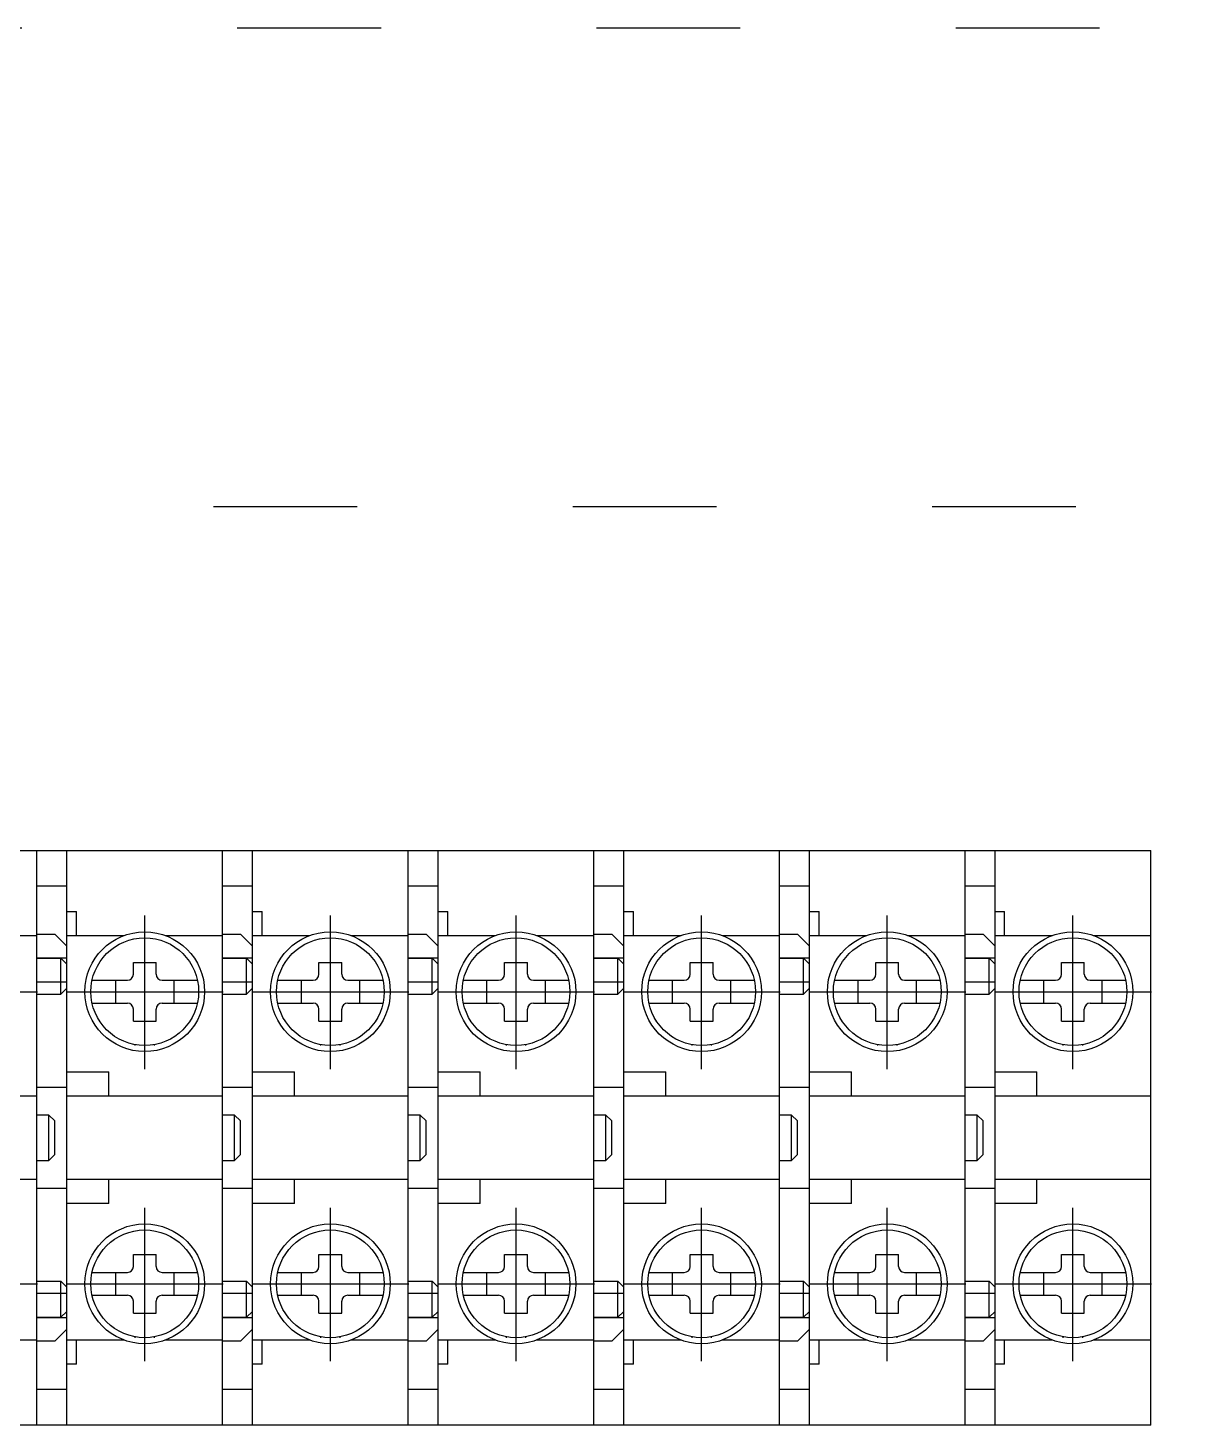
# Model space of a CAD drawing. Header units: millimetres. Extents: x 14879 to 38758, y -20740 to 1136.
# Drawn here: x 35504.6 to 35601.5, y -7659.7 to -7543 of the extents above; entities that cross this region are included whole.
import ezdxf

# ---------------------------------------------------------------- set-up
doc = ezdxf.new("R2010")
doc.units = ezdxf.units.MM
doc.linetypes.add('ACAD_ISO03W100', pattern=[30, 12, -18])
doc.linetypes.add('CENTER', pattern=[50.8, 31.75, -6.35, 6.35, -6.35])

msp = doc.modelspace()

# ---------------------------------------------------------------- linework, layer by layer
at = {"color": 3}
for p, q in [((35489.88, -7611.69), (35505.38, -7611.69)), ((35505.38, -7659.69), (35505.38, -7611.69)), ((35505.38, -7659.69), (35505.38, -7611.69)), ((35505.38, -7611.69), (35520.88, -7611.69)), ((35505.38, -7659.69), (35505.38, -7611.69)), ((35507.88, -7632.19), (35507.88, -7611.69)), ((35520.88, -7659.69), (35520.88, -7611.69)), ((35520.88, -7659.69), (35520.88, -7611.69)), ((35520.88, -7611.69), (35536.38, -7611.69)), ((35520.88, -7659.69), (35520.88, -7611.69)), ((35523.38, -7632.19), (35523.38, -7611.69)), ((35536.38, -7659.69), (35536.38, -7611.69)), ((35536.38, -7659.69), (35536.38, -7611.69)), ((35536.38, -7611.69), (35551.88, -7611.69)), ((35536.38, -7659.69), (35536.38, -7611.69)), ((35538.88, -7632.19), (35538.88, -7611.69)), ((35551.88, -7659.69), (35551.88, -7611.69)), ((35551.88, -7659.69), (35551.88, -7611.69)), ((35551.88, -7611.69), (35567.38, -7611.69)), ((35551.88, -7659.69), (35551.88, -7611.69)), ((35554.38, -7632.19), (35554.38, -7611.69)), ((35567.38, -7659.69), (35567.38, -7611.69)), ((35567.38, -7659.69), (35567.38, -7611.69)), ((35567.38, -7611.69), (35582.88, -7611.69)), ((35567.38, -7659.69), (35567.38, -7611.69)), ((35569.88, -7632.19), (35569.88, -7611.69)), ((35582.88, -7659.69), (35582.88, -7611.69)), ((35582.88, -7659.69), (35582.88, -7611.69)), ((35582.88, -7611.69), (35598.38, -7611.69)), ((35582.88, -7659.69), (35582.88, -7611.69)), ((35585.38, -7632.19), (35585.38, -7611.69)), ((35598.38, -7659.69), (35598.38, -7611.69)), ((35507.88, -7614.68), (35505.38, -7614.68)), ((35523.38, -7614.68), (35520.88, -7614.68)), ((35538.88, -7614.68), (35536.38, -7614.68)), ((35554.38, -7614.68), (35551.88, -7614.68)), ((35569.88, -7614.68), (35567.38, -7614.68)), ((35585.38, -7614.68), (35582.88, -7614.68)), ((35507.88, -7616.79), (35508.68, -7616.79)), ((35508.68, -7618.79), (35508.68, -7616.79)), ((35523.38, -7616.79), (35524.18, -7616.79)), ((35524.18, -7618.79), (35524.18, -7616.79)), ((35538.88, -7616.79), (35539.68, -7616.79)), ((35539.68, -7618.79), (35539.68, -7616.79)), ((35554.38, -7616.79), (35555.18, -7616.79)), ((35555.18, -7618.79), (35555.18, -7616.79)), ((35569.88, -7616.79), (35570.68, -7616.79)), ((35570.68, -7618.79), (35570.68, -7616.79)), ((35585.38, -7616.79), (35586.18, -7616.79)), ((35586.18, -7618.79), (35586.18, -7616.79)), ((35500.58, -7618.79), (35505.38, -7618.79)), ((35505.38, -7618.69), (35506.88, -7618.69)), ((35505.38, -7618.69), (35506.88, -7618.69)), ((35507.88, -7619.69), (35506.88, -7618.69)), ((35507.88, -7619.69), (35506.88, -7618.69)), ((35507.88, -7618.79), (35512.67, -7618.79)), ((35516.08, -7618.79), (35520.88, -7618.79)), ((35520.88, -7618.69), (35522.38, -7618.69)), ((35520.88, -7618.69), (35522.38, -7618.69)), ((35523.38, -7619.69), (35522.38, -7618.69)), ((35523.38, -7619.69), (35522.38, -7618.69)), ((35523.38, -7618.79), (35528.17, -7618.79)), ((35531.58, -7618.79), (35536.38, -7618.79)), ((35536.38, -7618.69), (35537.88, -7618.69)), ((35536.38, -7618.69), (35537.88, -7618.69)), ((35538.88, -7619.69), (35537.88, -7618.69)), ((35538.88, -7619.69), (35537.88, -7618.69)), ((35538.88, -7618.79), (35543.67, -7618.79)), ((35547.08, -7618.79), (35551.88, -7618.79)), ((35551.88, -7618.69), (35553.38, -7618.69)), ((35551.88, -7618.69), (35553.38, -7618.69)), ((35554.38, -7619.69), (35553.38, -7618.69)), ((35554.38, -7619.69), (35553.38, -7618.69)), ((35554.38, -7618.79), (35559.17, -7618.79)), ((35562.58, -7618.79), (35567.38, -7618.79)), ((35567.38, -7618.69), (35568.88, -7618.69)), ((35567.38, -7618.69), (35568.88, -7618.69)), ((35569.88, -7619.69), (35568.88, -7618.69)), ((35569.88, -7619.69), (35568.88, -7618.69)), ((35569.88, -7618.79), (35574.67, -7618.79)), ((35578.08, -7618.79), (35582.88, -7618.79)), ((35582.88, -7618.69), (35584.38, -7618.69)), ((35582.88, -7618.69), (35584.38, -7618.69)), ((35585.38, -7619.69), (35584.38, -7618.69)), ((35585.38, -7619.69), (35584.38, -7618.69)), ((35585.38, -7618.79), (35590.17, -7618.79)), ((35593.58, -7618.79), (35598.38, -7618.79)), ((35505.38, -7620.69), (35507.38, -7620.69)), ((35505.38, -7620.69), (35507.38, -7620.69)), ((35507.88, -7620.69), (35505.38, -7620.69)), ((35507.38, -7623.69), (35507.38, -7620.69)), ((35507.38, -7620.69), (35507.88, -7621.19)), ((35507.38, -7623.69), (35507.38, -7620.69)), ((35507.38, -7620.69), (35507.88, -7621.19)), ((35507.88, -7651.69), (35507.88, -7619.69)), ((35507.88, -7651.69), (35507.88, -7619.69)), ((35520.88, -7620.69), (35522.88, -7620.69)), ((35520.88, -7620.69), (35522.88, -7620.69)), ((35523.38, -7620.69), (35520.88, -7620.69)), ((35522.88, -7623.69), (35522.88, -7620.69)), ((35522.88, -7620.69), (35523.38, -7621.19)), ((35522.88, -7623.69), (35522.88, -7620.69)), ((35522.88, -7620.69), (35523.38, -7621.19)), ((35523.38, -7651.69), (35523.38, -7619.69)), ((35523.38, -7651.69), (35523.38, -7619.69)), ((35536.38, -7620.69), (35538.38, -7620.69)), ((35536.38, -7620.69), (35538.38, -7620.69)), ((35538.88, -7620.69), (35536.38, -7620.69)), ((35538.38, -7623.69), (35538.38, -7620.69)), ((35538.38, -7620.69), (35538.88, -7621.19)), ((35538.38, -7623.69), (35538.38, -7620.69)), ((35538.38, -7620.69), (35538.88, -7621.19)), ((35538.88, -7651.69), (35538.88, -7619.69)), ((35538.88, -7651.69), (35538.88, -7619.69)), ((35551.88, -7620.69), (35553.88, -7620.69)), ((35551.88, -7620.69), (35553.88, -7620.69)), ((35554.38, -7620.69), (35551.88, -7620.69)), ((35553.88, -7623.69), (35553.88, -7620.69)), ((35553.88, -7620.69), (35554.38, -7621.19)), ((35553.88, -7623.69), (35553.88, -7620.69)), ((35553.88, -7620.69), (35554.38, -7621.19)), ((35554.38, -7651.69), (35554.38, -7619.69)), ((35554.38, -7651.69), (35554.38, -7619.69)), ((35567.38, -7620.69), (35569.38, -7620.69)), ((35567.38, -7620.69), (35569.38, -7620.69)), ((35569.88, -7620.69), (35567.38, -7620.69)), ((35569.38, -7623.69), (35569.38, -7620.69)), ((35569.38, -7620.69), (35569.88, -7621.19)), ((35569.38, -7623.69), (35569.38, -7620.69)), ((35569.38, -7620.69), (35569.88, -7621.19)), ((35569.88, -7651.69), (35569.88, -7619.69)), ((35569.88, -7651.69), (35569.88, -7619.69)), ((35582.88, -7620.69), (35584.88, -7620.69)), ((35582.88, -7620.69), (35584.88, -7620.69)), ((35585.38, -7620.69), (35582.88, -7620.69)), ((35584.88, -7623.69), (35584.88, -7620.69)), ((35584.88, -7620.69), (35585.38, -7621.19)), ((35584.88, -7623.69), (35584.88, -7620.69)), ((35584.88, -7620.69), (35585.38, -7621.19)), ((35585.38, -7651.69), (35585.38, -7619.69)), ((35585.38, -7651.69), (35585.38, -7619.69)), ((35513.43, -7621.04), (35515.33, -7621.04)), ((35513.43, -7622.04), (35513.43, -7621.04)), ((35515.33, -7622.04), (35515.33, -7621.04)), ((35528.93, -7621.04), (35530.83, -7621.04)), ((35528.93, -7622.04), (35528.93, -7621.04)), ((35530.83, -7622.04), (35530.83, -7621.04)), ((35544.43, -7621.04), (35546.33, -7621.04)), ((35544.43, -7622.04), (35544.43, -7621.04)), ((35546.33, -7622.04), (35546.33, -7621.04)), ((35559.93, -7621.04), (35561.83, -7621.04)), ((35559.93, -7622.04), (35559.93, -7621.04)), ((35561.83, -7622.04), (35561.83, -7621.04)), ((35575.43, -7621.04), (35577.33, -7621.04)), ((35575.43, -7622.04), (35575.43, -7621.04)), ((35577.33, -7622.04), (35577.33, -7621.04)), ((35590.93, -7621.04), (35592.83, -7621.04)), ((35590.93, -7622.04), (35590.93, -7621.04)), ((35592.83, -7622.04), (35592.83, -7621.04)), ((35507.88, -7622.69), (35505.38, -7622.69)), ((35509.98, -7622.54), (35512.93, -7622.54)), ((35511.93, -7622.54), (35511.93, -7624.44)), ((35515.83, -7622.54), (35518.78, -7622.54)), ((35516.83, -7624.44), (35516.83, -7622.54)), ((35523.38, -7622.69), (35520.88, -7622.69)), ((35525.48, -7622.54), (35528.43, -7622.54)), ((35527.43, -7622.54), (35527.43, -7624.44)), ((35531.33, -7622.54), (35534.28, -7622.54)), ((35532.33, -7624.44), (35532.33, -7622.54)), ((35538.88, -7622.69), (35536.38, -7622.69)), ((35540.98, -7622.54), (35543.93, -7622.54)), ((35542.93, -7622.54), (35542.93, -7624.44)), ((35546.83, -7622.54), (35549.78, -7622.54)), ((35547.83, -7624.44), (35547.83, -7622.54)), ((35554.38, -7622.69), (35551.88, -7622.69)), ((35556.48, -7622.54), (35559.43, -7622.54)), ((35558.43, -7622.54), (35558.43, -7624.44)), ((35562.33, -7622.54), (35565.28, -7622.54)), ((35563.33, -7624.44), (35563.33, -7622.54)), ((35569.88, -7622.69), (35567.38, -7622.69)), ((35571.98, -7622.54), (35574.93, -7622.54)), ((35573.93, -7622.54), (35573.93, -7624.44)), ((35577.83, -7622.54), (35580.78, -7622.54)), ((35578.83, -7624.44), (35578.83, -7622.54)), ((35585.38, -7622.69), (35582.88, -7622.69)), ((35587.48, -7622.54), (35590.43, -7622.54)), ((35589.43, -7622.54), (35589.43, -7624.44)), ((35593.33, -7622.54), (35596.28, -7622.54)), ((35594.33, -7624.44), (35594.33, -7622.54)), ((35505.38, -7623.69), (35507.38, -7623.69)), ((35505.38, -7623.69), (35507.38, -7623.69)), ((35507.38, -7623.69), (35507.88, -7623.19)), ((35507.38, -7623.69), (35507.88, -7623.19)), ((35520.88, -7623.69), (35522.88, -7623.69)), ((35520.88, -7623.69), (35522.88, -7623.69)), ((35522.88, -7623.69), (35523.38, -7623.19)), ((35522.88, -7623.69), (35523.38, -7623.19)), ((35536.38, -7623.69), (35538.38, -7623.69)), ((35536.38, -7623.69), (35538.38, -7623.69)), ((35538.38, -7623.69), (35538.88, -7623.19)), ((35538.38, -7623.69), (35538.88, -7623.19)), ((35551.88, -7623.69), (35553.88, -7623.69)), ((35551.88, -7623.69), (35553.88, -7623.69)), ((35553.88, -7623.69), (35554.38, -7623.19)), ((35553.88, -7623.69), (35554.38, -7623.19)), ((35567.38, -7623.69), (35569.38, -7623.69)), ((35567.38, -7623.69), (35569.38, -7623.69)), ((35569.38, -7623.69), (35569.88, -7623.19)), ((35569.38, -7623.69), (35569.88, -7623.19)), ((35582.88, -7623.69), (35584.88, -7623.69)), ((35582.88, -7623.69), (35584.88, -7623.69)), ((35584.88, -7623.69), (35585.38, -7623.19)), ((35584.88, -7623.69), (35585.38, -7623.19)), ((35509.98, -7624.44), (35512.93, -7624.44)), ((35513.43, -7625.94), (35513.43, -7624.94)), ((35515.33, -7625.94), (35515.33, -7624.94)), ((35515.83, -7624.44), (35518.78, -7624.44)), ((35525.48, -7624.44), (35528.43, -7624.44)), ((35528.93, -7625.94), (35528.93, -7624.94)), ((35530.83, -7625.94), (35530.83, -7624.94)), ((35531.33, -7624.44), (35534.28, -7624.44)), ((35540.98, -7624.44), (35543.93, -7624.44)), ((35544.43, -7625.94), (35544.43, -7624.94)), ((35546.33, -7625.94), (35546.33, -7624.94)), ((35546.83, -7624.44), (35549.78, -7624.44)), ((35556.48, -7624.44), (35559.43, -7624.44)), ((35559.93, -7625.94), (35559.93, -7624.94)), ((35561.83, -7625.94), (35561.83, -7624.94)), ((35562.33, -7624.44), (35565.28, -7624.44)), ((35571.98, -7624.44), (35574.93, -7624.44)), ((35575.43, -7625.94), (35575.43, -7624.94)), ((35577.33, -7625.94), (35577.33, -7624.94)), ((35577.83, -7624.44), (35580.78, -7624.44)), ((35587.48, -7624.44), (35590.43, -7624.44)), ((35590.93, -7625.94), (35590.93, -7624.94)), ((35592.83, -7625.94), (35592.83, -7624.94)), ((35593.33, -7624.44), (35596.28, -7624.44)), ((35513.43, -7625.94), (35515.33, -7625.94)), ((35528.93, -7625.94), (35530.83, -7625.94)), ((35544.43, -7625.94), (35546.33, -7625.94)), ((35559.93, -7625.94), (35561.83, -7625.94)), ((35575.43, -7625.94), (35577.33, -7625.94)), ((35590.93, -7625.94), (35592.83, -7625.94)), ((35513.58, -7627.99), (35513.58, -7627.91)), ((35515.18, -7627.91), (35515.18, -7627.99)), ((35529.08, -7627.99), (35529.08, -7627.91)), ((35530.68, -7627.91), (35530.68, -7627.99)), ((35544.58, -7627.99), (35544.58, -7627.91)), ((35546.18, -7627.91), (35546.18, -7627.99)), ((35560.08, -7627.99), (35560.08, -7627.91)), ((35561.68, -7627.91), (35561.68, -7627.99)), ((35575.58, -7627.99), (35575.58, -7627.91)), ((35577.18, -7627.91), (35577.18, -7627.99)), ((35591.08, -7627.99), (35591.08, -7627.91)), ((35592.68, -7627.91), (35592.68, -7627.99)), ((35507.88, -7630.19), (35511.38, -7630.19)), ((35511.38, -7632.19), (35511.38, -7630.19)), ((35523.38, -7630.19), (35526.88, -7630.19)), ((35526.88, -7632.19), (35526.88, -7630.19)), ((35538.88, -7630.19), (35542.38, -7630.19)), ((35542.38, -7632.19), (35542.38, -7630.19)), ((35554.38, -7630.19), (35557.88, -7630.19)), ((35557.88, -7632.19), (35557.88, -7630.19)), ((35569.88, -7630.19), (35573.38, -7630.19)), ((35573.38, -7632.19), (35573.38, -7630.19)), ((35585.38, -7630.19), (35588.88, -7630.19)), ((35588.88, -7632.19), (35588.88, -7630.19)), ((35492.38, -7632.19), (35505.38, -7632.19)), ((35507.88, -7631.49), (35505.38, -7631.49)), ((35507.88, -7632.19), (35520.88, -7632.19)), ((35523.38, -7631.49), (35520.88, -7631.49)), ((35523.38, -7632.19), (35536.38, -7632.19)), ((35538.88, -7631.49), (35536.38, -7631.49)), ((35538.88, -7632.19), (35551.88, -7632.19)), ((35554.38, -7631.49), (35551.88, -7631.49)), ((35554.38, -7632.19), (35567.38, -7632.19)), ((35569.88, -7631.49), (35567.38, -7631.49)), ((35569.88, -7632.19), (35582.88, -7632.19)), ((35585.38, -7631.49), (35582.88, -7631.49)), ((35585.38, -7632.19), (35598.38, -7632.19)), ((35506.38, -7633.79), (35505.38, -7633.79)), ((35506.38, -7633.79), (35505.38, -7633.79)), ((35506.38, -7637.58), (35506.38, -7633.79)), ((35506.38, -7633.79), (35506.88, -7634.29)), ((35506.38, -7637.58), (35506.38, -7633.79)), ((35506.38, -7633.79), (35506.88, -7634.29)), ((35506.88, -7637.08), (35506.88, -7634.29)), ((35506.88, -7637.08), (35506.88, -7634.29)), ((35521.88, -7633.79), (35520.88, -7633.79)), ((35521.88, -7633.79), (35520.88, -7633.79)), ((35521.88, -7637.58), (35521.88, -7633.79)), ((35521.88, -7633.79), (35522.38, -7634.29)), ((35521.88, -7637.58), (35521.88, -7633.79)), ((35521.88, -7633.79), (35522.38, -7634.29)), ((35522.38, -7637.08), (35522.38, -7634.29)), ((35522.38, -7637.08), (35522.38, -7634.29)), ((35537.38, -7633.79), (35536.38, -7633.79)), ((35537.38, -7633.79), (35536.38, -7633.79)), ((35537.38, -7637.58), (35537.38, -7633.79)), ((35537.38, -7633.79), (35537.88, -7634.29)), ((35537.38, -7637.58), (35537.38, -7633.79)), ((35537.38, -7633.79), (35537.88, -7634.29)), ((35537.88, -7637.08), (35537.88, -7634.29)), ((35537.88, -7637.08), (35537.88, -7634.29)), ((35552.88, -7633.79), (35551.88, -7633.79)), ((35552.88, -7633.79), (35551.88, -7633.79)), ((35552.88, -7637.58), (35552.88, -7633.79)), ((35552.88, -7633.79), (35553.38, -7634.29)), ((35552.88, -7637.58), (35552.88, -7633.79)), ((35552.88, -7633.79), (35553.38, -7634.29)), ((35553.38, -7637.08), (35553.38, -7634.29)), ((35553.38, -7637.08), (35553.38, -7634.29)), ((35568.38, -7633.79), (35567.38, -7633.79)), ((35568.38, -7633.79), (35567.38, -7633.79)), ((35568.38, -7637.58), (35568.38, -7633.79)), ((35568.38, -7633.79), (35568.88, -7634.29)), ((35568.38, -7637.58), (35568.38, -7633.79)), ((35568.38, -7633.79), (35568.88, -7634.29)), ((35568.88, -7637.08), (35568.88, -7634.29)), ((35568.88, -7637.08), (35568.88, -7634.29)), ((35583.88, -7633.79), (35582.88, -7633.79)), ((35583.88, -7633.79), (35582.88, -7633.79)), ((35583.88, -7637.58), (35583.88, -7633.79)), ((35583.88, -7633.79), (35584.38, -7634.29)), ((35583.88, -7637.58), (35583.88, -7633.79)), ((35583.88, -7633.79), (35584.38, -7634.29)), ((35584.38, -7637.08), (35584.38, -7634.29)), ((35584.38, -7637.08), (35584.38, -7634.29)), ((35506.88, -7637.08), (35506.38, -7637.58)), ((35506.88, -7637.08), (35506.38, -7637.58)), ((35522.38, -7637.08), (35521.88, -7637.58)), ((35522.38, -7637.08), (35521.88, -7637.58)), ((35537.88, -7637.08), (35537.38, -7637.58)), ((35537.88, -7637.08), (35537.38, -7637.58)), ((35553.38, -7637.08), (35552.88, -7637.58)), ((35553.38, -7637.08), (35552.88, -7637.58)), ((35568.88, -7637.08), (35568.38, -7637.58)), ((35568.88, -7637.08), (35568.38, -7637.58)), ((35584.38, -7637.08), (35583.88, -7637.58)), ((35584.38, -7637.08), (35583.88, -7637.58)), ((35505.38, -7637.58), (35506.38, -7637.58)), ((35505.38, -7637.58), (35506.38, -7637.58)), ((35520.88, -7637.58), (35521.88, -7637.58)), ((35520.88, -7637.58), (35521.88, -7637.58)), ((35536.38, -7637.58), (35537.38, -7637.58)), ((35536.38, -7637.58), (35537.38, -7637.58)), ((35551.88, -7637.58), (35552.88, -7637.58)), ((35551.88, -7637.58), (35552.88, -7637.58)), ((35567.38, -7637.58), (35568.38, -7637.58)), ((35567.38, -7637.58), (35568.38, -7637.58)), ((35582.88, -7637.58), (35583.88, -7637.58)), ((35582.88, -7637.58), (35583.88, -7637.58)), ((35505.38, -7639.19), (35492.38, -7639.19)), ((35520.88, -7639.19), (35507.88, -7639.19)), ((35507.88, -7659.69), (35507.88, -7639.19)), ((35511.38, -7641.19), (35511.38, -7639.19)), ((35536.38, -7639.19), (35523.38, -7639.19)), ((35523.38, -7659.69), (35523.38, -7639.19)), ((35526.88, -7641.19), (35526.88, -7639.19)), ((35551.88, -7639.19), (35538.88, -7639.19)), ((35538.88, -7659.69), (35538.88, -7639.19)), ((35542.38, -7641.19), (35542.38, -7639.19)), ((35567.38, -7639.19), (35554.38, -7639.19)), ((35554.38, -7659.69), (35554.38, -7639.19)), ((35557.88, -7641.19), (35557.88, -7639.19)), ((35582.88, -7639.19), (35569.88, -7639.19)), ((35569.88, -7659.69), (35569.88, -7639.19)), ((35573.38, -7641.19), (35573.38, -7639.19)), ((35598.38, -7639.19), (35585.38, -7639.19)), ((35585.38, -7659.69), (35585.38, -7639.19)), ((35588.88, -7641.19), (35588.88, -7639.19)), ((35505.38, -7639.89), (35507.88, -7639.89)), ((35520.88, -7639.89), (35523.38, -7639.89)), ((35536.38, -7639.89), (35538.88, -7639.89)), ((35551.88, -7639.89), (35554.38, -7639.89)), ((35567.38, -7639.89), (35569.88, -7639.89)), ((35582.88, -7639.89), (35585.38, -7639.89)), ((35511.38, -7641.19), (35507.88, -7641.19)), ((35526.88, -7641.19), (35523.38, -7641.19)), ((35542.38, -7641.19), (35538.88, -7641.19)), ((35557.88, -7641.19), (35554.38, -7641.19)), ((35573.38, -7641.19), (35569.88, -7641.19)), ((35588.88, -7641.19), (35585.38, -7641.19)), ((35513.43, -7645.44), (35515.33, -7645.44)), ((35513.43, -7646.44), (35513.43, -7645.44)), ((35515.33, -7646.44), (35515.33, -7645.44)), ((35528.93, -7645.44), (35530.83, -7645.44)), ((35528.93, -7646.44), (35528.93, -7645.44)), ((35530.83, -7646.44), (35530.83, -7645.44)), ((35544.43, -7645.44), (35546.33, -7645.44)), ((35544.43, -7646.44), (35544.43, -7645.44)), ((35546.33, -7646.44), (35546.33, -7645.44)), ((35559.93, -7645.44), (35561.83, -7645.44)), ((35559.93, -7646.44), (35559.93, -7645.44)), ((35561.83, -7646.44), (35561.83, -7645.44)), ((35575.43, -7645.44), (35577.33, -7645.44)), ((35575.43, -7646.44), (35575.43, -7645.44)), ((35577.33, -7646.44), (35577.33, -7645.44)), ((35590.93, -7645.44), (35592.83, -7645.44)), ((35590.93, -7646.44), (35590.93, -7645.44)), ((35592.83, -7646.44), (35592.83, -7645.44)), ((35509.98, -7646.94), (35512.93, -7646.94)), ((35511.93, -7646.94), (35511.93, -7648.84)), ((35515.83, -7646.94), (35518.78, -7646.94)), ((35516.83, -7648.84), (35516.83, -7646.94)), ((35525.48, -7646.94), (35528.43, -7646.94)), ((35527.43, -7646.94), (35527.43, -7648.84)), ((35531.33, -7646.94), (35534.28, -7646.94)), ((35532.33, -7648.84), (35532.33, -7646.94)), ((35540.98, -7646.94), (35543.93, -7646.94)), ((35542.93, -7646.94), (35542.93, -7648.84)), ((35546.83, -7646.94), (35549.78, -7646.94)), ((35547.83, -7648.84), (35547.83, -7646.94)), ((35556.48, -7646.94), (35559.43, -7646.94)), ((35558.43, -7646.94), (35558.43, -7648.84)), ((35562.33, -7646.94), (35565.28, -7646.94)), ((35563.33, -7648.84), (35563.33, -7646.94)), ((35571.98, -7646.94), (35574.93, -7646.94)), ((35573.93, -7646.94), (35573.93, -7648.84)), ((35577.83, -7646.94), (35580.78, -7646.94)), ((35578.83, -7648.84), (35578.83, -7646.94)), ((35587.48, -7646.94), (35590.43, -7646.94)), ((35589.43, -7646.94), (35589.43, -7648.84)), ((35593.33, -7646.94), (35596.28, -7646.94)), ((35594.33, -7648.84), (35594.33, -7646.94)), ((35507.38, -7647.69), (35505.38, -7647.69)), ((35507.38, -7647.69), (35505.38, -7647.69)), ((35505.38, -7648.68), (35507.88, -7648.68)), ((35507.88, -7648.18), (35507.38, -7647.68)), ((35507.88, -7648.18), (35507.38, -7647.68)), ((35507.38, -7650.69), (35507.38, -7647.69)), ((35507.38, -7650.69), (35507.38, -7647.69)), ((35509.98, -7648.84), (35512.93, -7648.84)), ((35515.83, -7648.84), (35518.78, -7648.84)), ((35522.88, -7647.69), (35520.88, -7647.69)), ((35522.88, -7647.69), (35520.88, -7647.69)), ((35520.88, -7648.68), (35523.38, -7648.68)), ((35523.38, -7648.18), (35522.88, -7647.68)), ((35523.38, -7648.18), (35522.88, -7647.68)), ((35522.88, -7650.69), (35522.88, -7647.69)), ((35522.88, -7650.69), (35522.88, -7647.69)), ((35525.48, -7648.84), (35528.43, -7648.84)), ((35531.33, -7648.84), (35534.28, -7648.84)), ((35538.38, -7647.69), (35536.38, -7647.69)), ((35538.38, -7647.69), (35536.38, -7647.69)), ((35536.38, -7648.68), (35538.88, -7648.68)), ((35538.88, -7648.18), (35538.38, -7647.68)), ((35538.88, -7648.18), (35538.38, -7647.68)), ((35538.38, -7650.69), (35538.38, -7647.69)), ((35538.38, -7650.69), (35538.38, -7647.69)), ((35540.98, -7648.84), (35543.93, -7648.84)), ((35546.83, -7648.84), (35549.78, -7648.84)), ((35553.88, -7647.69), (35551.88, -7647.69)), ((35553.88, -7647.69), (35551.88, -7647.69)), ((35551.88, -7648.68), (35554.38, -7648.68)), ((35554.38, -7648.18), (35553.88, -7647.68)), ((35554.38, -7648.18), (35553.88, -7647.68)), ((35553.88, -7650.69), (35553.88, -7647.69)), ((35553.88, -7650.69), (35553.88, -7647.69)), ((35556.48, -7648.84), (35559.43, -7648.84)), ((35562.33, -7648.84), (35565.28, -7648.84)), ((35569.38, -7647.69), (35567.38, -7647.69)), ((35569.38, -7647.69), (35567.38, -7647.69)), ((35567.38, -7648.68), (35569.88, -7648.68)), ((35569.88, -7648.18), (35569.38, -7647.68)), ((35569.88, -7648.18), (35569.38, -7647.68)), ((35569.38, -7650.69), (35569.38, -7647.69)), ((35569.38, -7650.69), (35569.38, -7647.69)), ((35571.98, -7648.84), (35574.93, -7648.84)), ((35577.83, -7648.84), (35580.78, -7648.84)), ((35584.88, -7647.69), (35582.88, -7647.69)), ((35584.88, -7647.69), (35582.88, -7647.69)), ((35582.88, -7648.68), (35585.38, -7648.68)), ((35585.38, -7648.18), (35584.88, -7647.68)), ((35585.38, -7648.18), (35584.88, -7647.68)), ((35584.88, -7650.69), (35584.88, -7647.69)), ((35584.88, -7650.69), (35584.88, -7647.69)), ((35587.48, -7648.84), (35590.43, -7648.84)), ((35593.33, -7648.84), (35596.28, -7648.84)), ((35513.43, -7650.34), (35513.43, -7649.34)), ((35515.33, -7650.34), (35515.33, -7649.34)), ((35528.93, -7650.34), (35528.93, -7649.34)), ((35530.83, -7650.34), (35530.83, -7649.34)), ((35544.43, -7650.34), (35544.43, -7649.34)), ((35546.33, -7650.34), (35546.33, -7649.34)), ((35559.93, -7650.34), (35559.93, -7649.34)), ((35561.83, -7650.34), (35561.83, -7649.34)), ((35575.43, -7650.34), (35575.43, -7649.34)), ((35577.33, -7650.34), (35577.33, -7649.34)), ((35590.93, -7650.34), (35590.93, -7649.34)), ((35592.83, -7650.34), (35592.83, -7649.34)), ((35507.38, -7650.69), (35505.38, -7650.69)), ((35507.38, -7650.69), (35505.38, -7650.69)), ((35505.38, -7650.69), (35507.88, -7650.69)), ((35507.88, -7650.19), (35507.38, -7650.68)), ((35507.88, -7650.19), (35507.38, -7650.68)), ((35513.43, -7650.34), (35515.33, -7650.34)), ((35522.88, -7650.69), (35520.88, -7650.69)), ((35522.88, -7650.69), (35520.88, -7650.69)), ((35520.88, -7650.69), (35523.38, -7650.69)), ((35523.38, -7650.19), (35522.88, -7650.68)), ((35523.38, -7650.19), (35522.88, -7650.68)), ((35528.93, -7650.34), (35530.83, -7650.34)), ((35538.38, -7650.69), (35536.38, -7650.69)), ((35538.38, -7650.69), (35536.38, -7650.69)), ((35536.38, -7650.69), (35538.88, -7650.69)), ((35538.88, -7650.19), (35538.38, -7650.68)), ((35538.88, -7650.19), (35538.38, -7650.68)), ((35544.43, -7650.34), (35546.33, -7650.34)), ((35553.88, -7650.69), (35551.88, -7650.69)), ((35553.88, -7650.69), (35551.88, -7650.69)), ((35551.88, -7650.69), (35554.38, -7650.69)), ((35554.38, -7650.19), (35553.88, -7650.68)), ((35554.38, -7650.19), (35553.88, -7650.68)), ((35559.93, -7650.34), (35561.83, -7650.34)), ((35569.38, -7650.69), (35567.38, -7650.69)), ((35569.38, -7650.69), (35567.38, -7650.69)), ((35567.38, -7650.69), (35569.88, -7650.69)), ((35569.88, -7650.19), (35569.38, -7650.68)), ((35569.88, -7650.19), (35569.38, -7650.68)), ((35575.43, -7650.34), (35577.33, -7650.34)), ((35584.88, -7650.69), (35582.88, -7650.69)), ((35584.88, -7650.69), (35582.88, -7650.69)), ((35582.88, -7650.69), (35585.38, -7650.69)), ((35585.38, -7650.19), (35584.88, -7650.68)), ((35585.38, -7650.19), (35584.88, -7650.68)), ((35590.93, -7650.34), (35592.83, -7650.34)), ((35506.88, -7652.68), (35507.88, -7651.68)), ((35506.88, -7652.68), (35507.88, -7651.68)), ((35513.58, -7652.39), (35513.58, -7652.31)), ((35515.18, -7652.31), (35515.18, -7652.39)), ((35522.38, -7652.68), (35523.38, -7651.68)), ((35522.38, -7652.68), (35523.38, -7651.68)), ((35529.08, -7652.39), (35529.08, -7652.31)), ((35530.68, -7652.31), (35530.68, -7652.39)), ((35537.88, -7652.68), (35538.88, -7651.68)), ((35537.88, -7652.68), (35538.88, -7651.68)), ((35544.58, -7652.39), (35544.58, -7652.31)), ((35546.18, -7652.31), (35546.18, -7652.39)), ((35553.38, -7652.68), (35554.38, -7651.68)), ((35553.38, -7652.68), (35554.38, -7651.68)), ((35560.08, -7652.39), (35560.08, -7652.31)), ((35561.68, -7652.31), (35561.68, -7652.39)), ((35568.88, -7652.68), (35569.88, -7651.68)), ((35568.88, -7652.68), (35569.88, -7651.68)), ((35575.58, -7652.39), (35575.58, -7652.31)), ((35577.18, -7652.31), (35577.18, -7652.39)), ((35584.38, -7652.68), (35585.38, -7651.68)), ((35584.38, -7652.68), (35585.38, -7651.68)), ((35591.08, -7652.39), (35591.08, -7652.31)), ((35592.68, -7652.31), (35592.68, -7652.39)), ((35505.38, -7652.59), (35500.58, -7652.59)), ((35506.88, -7652.69), (35505.38, -7652.69)), ((35506.88, -7652.69), (35505.38, -7652.69)), ((35512.67, -7652.59), (35507.88, -7652.59)), ((35508.68, -7654.59), (35508.68, -7652.59)), ((35520.88, -7652.59), (35516.08, -7652.59)), ((35522.38, -7652.69), (35520.88, -7652.69)), ((35522.38, -7652.69), (35520.88, -7652.69)), ((35528.17, -7652.59), (35523.38, -7652.59)), ((35524.18, -7654.59), (35524.18, -7652.59)), ((35536.38, -7652.59), (35531.58, -7652.59)), ((35537.88, -7652.69), (35536.38, -7652.69)), ((35537.88, -7652.69), (35536.38, -7652.69)), ((35543.67, -7652.59), (35538.88, -7652.59)), ((35539.68, -7654.59), (35539.68, -7652.59)), ((35551.88, -7652.59), (35547.08, -7652.59)), ((35553.38, -7652.69), (35551.88, -7652.69)), ((35553.38, -7652.69), (35551.88, -7652.69)), ((35559.17, -7652.59), (35554.38, -7652.59)), ((35555.18, -7654.59), (35555.18, -7652.59)), ((35567.38, -7652.59), (35562.58, -7652.59)), ((35568.88, -7652.69), (35567.38, -7652.69)), ((35568.88, -7652.69), (35567.38, -7652.69)), ((35574.67, -7652.59), (35569.88, -7652.59)), ((35570.68, -7654.59), (35570.68, -7652.59)), ((35582.88, -7652.59), (35578.08, -7652.59)), ((35584.38, -7652.69), (35582.88, -7652.69)), ((35584.38, -7652.69), (35582.88, -7652.69)), ((35590.17, -7652.59), (35585.38, -7652.59)), ((35586.18, -7654.59), (35586.18, -7652.59)), ((35598.38, -7652.59), (35593.58, -7652.59)), ((35508.68, -7654.59), (35507.88, -7654.59)), ((35524.18, -7654.59), (35523.38, -7654.59)), ((35539.68, -7654.59), (35538.88, -7654.59)), ((35555.18, -7654.59), (35554.38, -7654.59)), ((35570.68, -7654.59), (35569.88, -7654.59)), ((35586.18, -7654.59), (35585.38, -7654.59)), ((35505.38, -7656.69), (35507.88, -7656.69)), ((35520.88, -7656.69), (35523.38, -7656.69)), ((35536.38, -7656.69), (35538.88, -7656.69)), ((35551.88, -7656.69), (35554.38, -7656.69)), ((35567.38, -7656.69), (35569.88, -7656.69)), ((35582.88, -7656.69), (35585.38, -7656.69)), ((35505.38, -7659.69), (35489.88, -7659.69)), ((35520.88, -7659.69), (35505.38, -7659.69)), ((35536.38, -7659.69), (35520.88, -7659.69)), ((35551.88, -7659.69), (35536.38, -7659.69)), ((35567.38, -7659.69), (35551.88, -7659.69)), ((35582.88, -7659.69), (35567.38, -7659.69)), ((35598.38, -7659.69), (35582.88, -7659.69))]:
    msp.add_line(p, q, dxfattribs=at)
at = {"color": 3, "linetype": 'CENTER'}
for p, q in [((35514.38, -7629.95), (35514.38, -7617.13)), ((35529.88, -7629.95), (35529.88, -7617.13)), ((35545.38, -7629.95), (35545.38, -7617.13)), ((35560.88, -7629.95), (35560.88, -7617.13)), ((35576.38, -7629.95), (35576.38, -7617.13)), ((35591.88, -7629.95), (35591.88, -7617.13)), ((35492.42, -7623.49), (35505.44, -7623.49)), ((35507.92, -7623.49), (35520.94, -7623.49)), ((35523.42, -7623.49), (35536.44, -7623.49)), ((35538.92, -7623.49), (35551.94, -7623.49)), ((35554.42, -7623.49), (35567.44, -7623.49)), ((35569.92, -7623.49), (35582.94, -7623.49)), ((35585.42, -7623.49), (35598.44, -7623.49)), ((35514.38, -7654.35), (35514.38, -7641.53)), ((35529.88, -7654.35), (35529.88, -7641.53)), ((35545.38, -7654.35), (35545.38, -7641.53)), ((35560.88, -7654.35), (35560.88, -7641.53)), ((35576.38, -7654.35), (35576.38, -7641.53)), ((35591.88, -7654.35), (35591.88, -7641.53)), ((35492.42, -7647.89), (35505.44, -7647.89)), ((35507.92, -7647.89), (35520.94, -7647.89)), ((35523.42, -7647.89), (35536.44, -7647.89)), ((35538.92, -7647.89), (35551.94, -7647.89)), ((35554.42, -7647.89), (35567.44, -7647.89)), ((35569.92, -7647.89), (35582.94, -7647.89)), ((35585.42, -7647.89), (35598.44, -7647.89))]:
    msp.add_line(p, q, dxfattribs=at)
at = {"color": 1, "linetype": 'ACAD_ISO03W100'}
msp.add_lwpolyline([(35012.11, -7583), (35012.11, -7543), (35622.12, -7543), (35622.12, -7583)], close=True, dxfattribs=at)
at = {"color": 3}
for centre, radius in [((35514.38, -7623.49), 5), ((35529.88, -7623.49), 5), ((35545.38, -7623.49), 5), ((35560.88, -7623.49), 5), ((35576.38, -7623.49), 5), ((35591.88, -7623.49), 5), ((35514.38, -7623.49), 4.5), ((35529.88, -7623.49), 4.5), ((35545.38, -7623.49), 4.5), ((35560.88, -7623.49), 4.5), ((35576.38, -7623.49), 4.5), ((35591.88, -7623.49), 4.5), ((35514.38, -7647.89), 5), ((35529.88, -7647.89), 5), ((35545.38, -7647.89), 5), ((35560.88, -7647.89), 5), ((35576.38, -7647.89), 5), ((35591.88, -7647.89), 5), ((35514.38, -7647.89), 4.5), ((35529.88, -7647.89), 4.5), ((35545.38, -7647.89), 4.5), ((35560.88, -7647.89), 4.5), ((35576.38, -7647.89), 4.5), ((35591.88, -7647.89), 4.5)]:
    msp.add_circle(centre, radius, dxfattribs=at)
for centre, start, end in [((35512.93, -7622.04), 270, 0), ((35515.83, -7622.04), 180, 270), ((35528.43, -7622.04), 270, 0), ((35531.33, -7622.04), 180, 270), ((35543.93, -7622.04), 270, 0), ((35546.83, -7622.04), 180, 270), ((35559.43, -7622.04), 270, 0), ((35562.33, -7622.04), 180, 270), ((35574.93, -7622.04), 270, 0), ((35577.83, -7622.04), 180, 270), ((35590.43, -7622.04), 270, 0), ((35593.33, -7622.04), 180, 270), ((35512.93, -7624.94), 0, 90), ((35515.83, -7624.94), 90, 180), ((35528.43, -7624.94), 0, 90), ((35531.33, -7624.94), 90, 180), ((35543.93, -7624.94), 0, 90), ((35546.83, -7624.94), 90, 180), ((35559.43, -7624.94), 0, 90), ((35562.33, -7624.94), 90, 180), ((35574.93, -7624.94), 0, 90), ((35577.83, -7624.94), 90, 180), ((35590.43, -7624.94), 0, 90), ((35593.33, -7624.94), 90, 180), ((35512.93, -7646.44), 270, 0), ((35515.83, -7646.44), 180, 270), ((35528.43, -7646.44), 270, 0), ((35531.33, -7646.44), 180, 270), ((35543.93, -7646.44), 270, 0), ((35546.83, -7646.44), 180, 270), ((35559.43, -7646.44), 270, 0), ((35562.33, -7646.44), 180, 270), ((35574.93, -7646.44), 270, 0), ((35577.83, -7646.44), 180, 270), ((35590.43, -7646.44), 270, 0), ((35593.33, -7646.44), 180, 270), ((35512.93, -7649.34), 0, 90), ((35515.83, -7649.34), 90, 180), ((35528.43, -7649.34), 0, 90), ((35531.33, -7649.34), 90, 180), ((35543.93, -7649.34), 0, 90), ((35546.83, -7649.34), 90, 180), ((35559.43, -7649.34), 0, 90), ((35562.33, -7649.34), 90, 180), ((35574.93, -7649.34), 0, 90), ((35577.83, -7649.34), 90, 180), ((35590.43, -7649.34), 0, 90), ((35593.33, -7649.34), 90, 180)]:
    msp.add_arc(centre, 0.5, start, end, dxfattribs=at)

doc.saveas('drawing.dxf')
